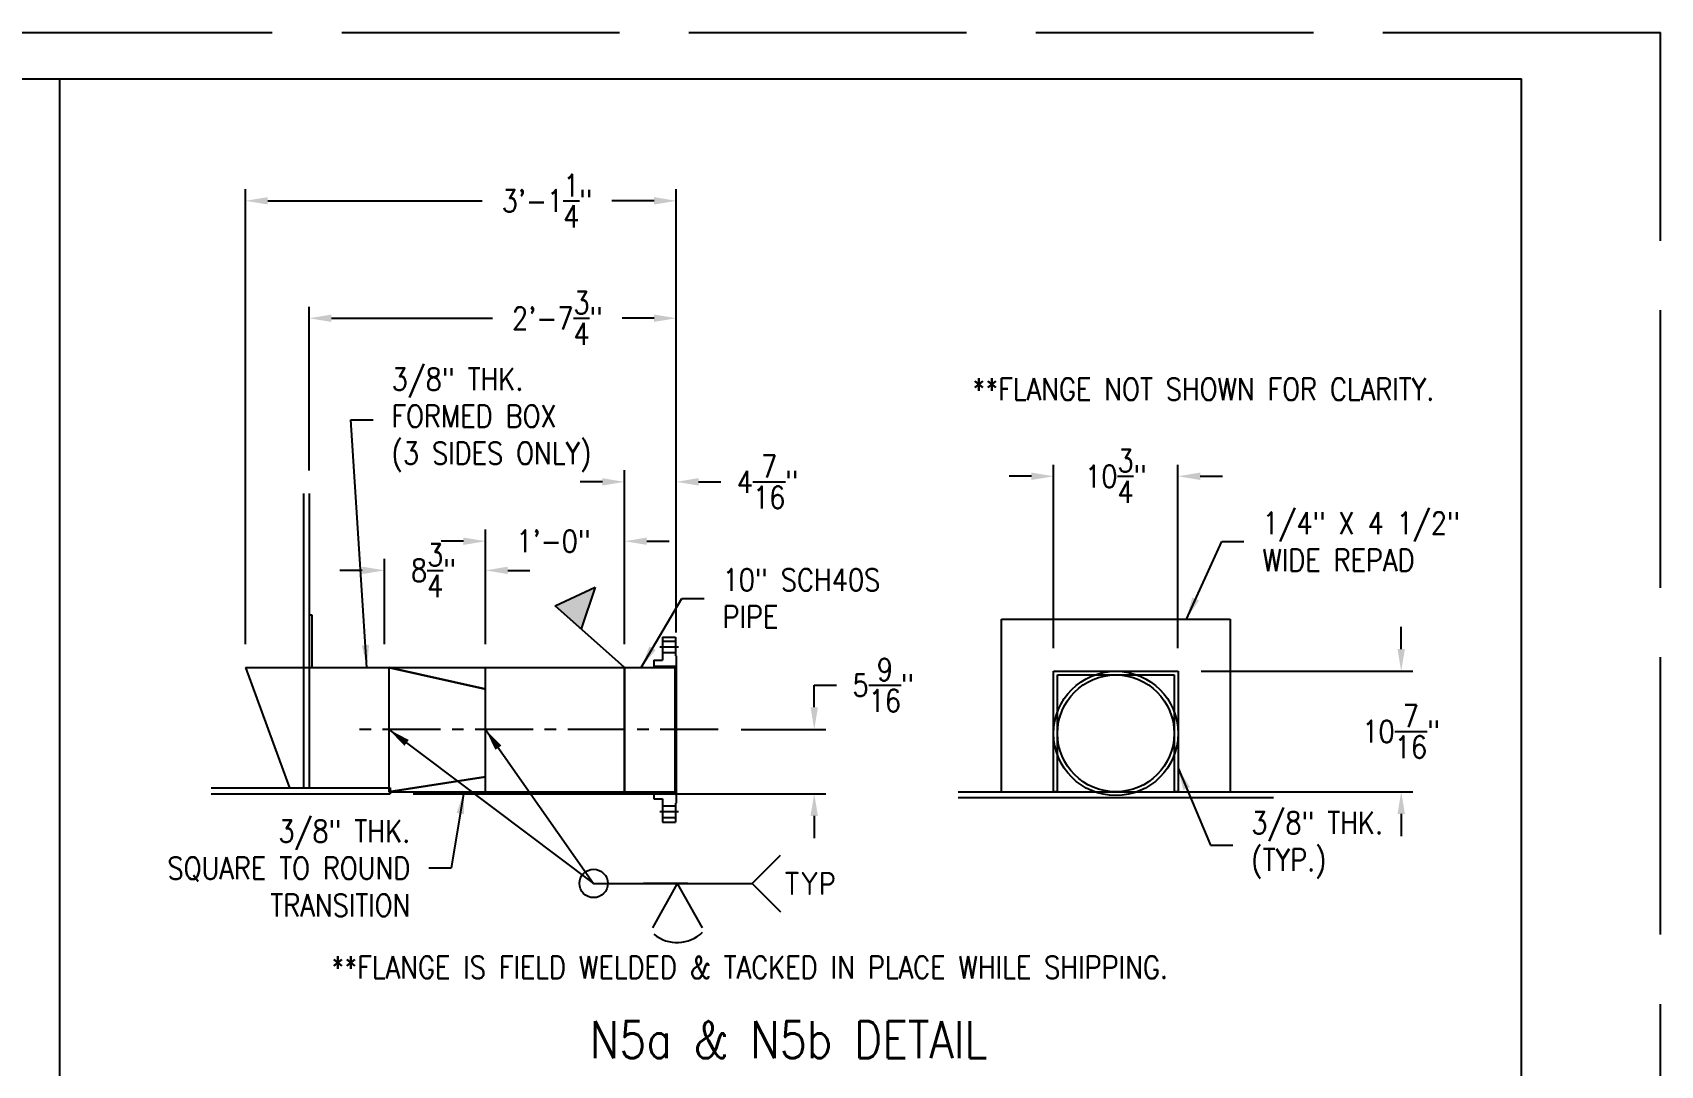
# Model space of a CAD drawing. Extents: x -36 to 1116, y 36 to 900.
# Drawn here: x 693.8 to 1116, y 632.1 to 900 of the extents above; entities that cross this region are included whole.
import ezdxf
from ezdxf.enums import TextEntityAlignment as Align

# ---------------------------------------------------------------- set-up
doc = ezdxf.new("R2010")
doc.units = 0
doc.header["$LTSCALE"] = 12
doc.header["$MEASUREMENT"] = 0
doc.header["$PDMODE"] = 33
doc.header["$PDSIZE"] = -0.5
doc.linetypes.add('AM_ISO02W050', pattern=[7.5, 6, -1.5])
doc.linetypes.add('CENTER', pattern=[2, 1.25, -0.25, 0.25, -0.25])
doc.layers.get('0').update_dxf_attribs({"linetype": 'CONTINUOUS'})
doc.layers.get('Defpoints').update_dxf_attribs({"linetype": 'CONTINUOUS'})
for name, color, linetype in [('10 PIPE', 7, 'CONTINUOUS'), ('10-150-RFSO', 14, 'CONTINUOUS'), ('CENTER', 6, 'CENTER'), ('DIM', 1, 'CONTINUOUS'), ('EXTERNALS', 3, 'CONTINUOUS'), ('HATCH', 11, 'CONTINUOUS'), ('REPAD', 7, 'CONTINUOUS'), ('SHELL', 40, 'CONTINUOUS')]:
    doc.layers.add(name, color=color, linetype=linetype)
doc.layers.add('AM_0', color=7, linetype='CONTINUOUS', lineweight=30)
doc.styles.add('ISOCP', font='ISOCP.SHX')
doc.styles.add('ROMANS', font='ROMANS.shx', dxfattribs={"width": 0.85, "height": 5.76})
doc.styles.get("Standard").update_dxf_attribs({"font": 'sanss___.ttf'})
doc.dimstyles.get("Standard").update_dxf_attribs({"dimtxt": 0.18, "dimasz": 0.18, "dimexe": 0.18, "dimexo": 0.0625, "dimgap": 0.09, "dimtad": 0, "dimtih": 1, "dimtoh": 1, "dimdec": 4, "dimzin": 0, "dimdsep": 46, "dimtxsty": 'Standard', "dimcen": 0.09, "dimadec": 0, "dimazin": 0, "dimtfac": 1, "dimtdec": 4, "dimtofl": 0, "dimtmove": 0, "dimatfit": 3, "dimfxl": 1, "dimtolj": 1, "dimtzin": 0, "dimarcsym": 0})

# ---------------------------------------------------------------- blocks, each defined once
blk = doc.blocks.new('*D207')
at = {"layer": 'Defpoints', "color": 0, "transparency": 16777216}
for p in [(860.77, 856.35), (749.06, 735.33), (860.77, 738.33)]:
    blk.add_point(p, dxfattribs=at)
at = {"layer": 'DIM', "color": 0, "lineweight": -2, "transparency": 16777216}
for p, q in [((749.06, 741.33), (749.06, 859.35)), ((860.77, 744.33), (860.77, 859.35)), ((754.82, 856.35), (810.43, 856.35)), ((855.01, 856.35), (844.04, 856.35))]:
    blk.add_line(p, q, dxfattribs=at)
at = {"layer": 'DIM', "color": 0, "transparency": 16777216}
for points in [[(754.82, 857.31), (754.82, 855.39), (749.06, 856.35)], [(855.01, 857.31), (855.01, 855.39), (860.77, 856.35)]]:
    blk.add_solid(points, dxfattribs=at)
at = {"layer": 'DIM', "color": 0, "transparency": 16777216, "insert": (827.24, 856.35), "char_height": 5.76, "attachment_point": 5, "style": 'ROMANS'}
blk.add_mtext('\\A1;3\'-1{\\H1x;\\S1/4;}"', dxfattribs=at)
blk = doc.blocks.new('*D208')
at = {"layer": 'Defpoints', "color": 0, "transparency": 16777216}
for p in [(871.6, 719.2), (896.54, 719.2), (786.56, 702.56)]:
    blk.add_point(p, dxfattribs=at)
at = {"layer": 'DIM', "color": 0, "lineweight": -2, "transparency": 16777216}
for p, q in [((896.54, 724.96), (896.54, 730.72)), ((896.54, 730.72), (902.3, 730.72)), ((877.6, 719.2), (899.54, 719.2)), ((792.56, 702.56), (899.54, 702.56)), ((896.54, 696.8), (896.54, 691.04))]:
    blk.add_line(p, q, dxfattribs=at)
at = {"layer": 'DIM', "color": 0, "transparency": 16777216}
for points in [[(895.58, 724.96), (897.5, 724.96), (896.54, 719.2)], [(895.58, 696.8), (897.5, 696.8), (896.54, 702.56)]]:
    blk.add_solid(points, dxfattribs=at)
at = {"layer": 'DIM', "color": 0, "transparency": 16777216, "insert": (914.44, 730.72), "char_height": 5.76, "attachment_point": 5, "style": 'ROMANS'}
blk.add_mtext('\\A1;5{\\H1x;\\S9/16;}"', dxfattribs=at)
blk = doc.blocks.new('*D209')
at = {"layer": 'Defpoints', "color": 0, "transparency": 16777216}
for p in [(860.77, 825.89), (765.56, 780.43), (860.77, 738.33)]:
    blk.add_point(p, dxfattribs=at)
at = {"layer": 'DIM', "color": 0, "lineweight": -2, "transparency": 16777216}
for p, q in [((765.56, 786.43), (765.56, 828.89)), ((860.77, 744.33), (860.77, 828.89)), ((771.32, 825.89), (813.1, 825.89)), ((855.01, 825.89), (846.71, 825.89))]:
    blk.add_line(p, q, dxfattribs=at)
at = {"layer": 'DIM', "color": 0, "transparency": 16777216}
for points in [[(771.32, 826.85), (771.32, 824.93), (765.56, 825.89)], [(855.01, 826.85), (855.01, 824.93), (860.77, 825.89)]]:
    blk.add_solid(points, dxfattribs=at)
at = {"layer": 'DIM', "color": 0, "transparency": 16777216, "insert": (829.9, 825.89), "char_height": 5.76, "attachment_point": 5, "style": 'ROMANS'}
blk.add_mtext('\\A1;2\'-7{\\H1x;\\S3/4;}"', dxfattribs=at)
blk = doc.blocks.new('*D234')
at = {"layer": 'Defpoints', "color": 0, "transparency": 16777216}
for p in [(847.36, 783.45), (847.36, 735.33), (860.77, 738.33)]:
    blk.add_point(p, dxfattribs=at)
at = {"layer": 'DIM', "color": 0, "lineweight": -2, "transparency": 16777216}
for p, q in [((847.36, 741.33), (847.36, 786.45)), ((860.77, 744.33), (860.77, 786.45)), ((841.6, 783.45), (835.84, 783.45)), ((866.53, 783.45), (872.29, 783.45))]:
    blk.add_line(p, q, dxfattribs=at)
at = {"layer": 'DIM', "color": 0, "transparency": 16777216}
for points in [[(841.6, 784.41), (841.6, 782.49), (847.36, 783.45)], [(866.53, 784.41), (866.53, 782.49), (860.77, 783.45)]]:
    blk.add_solid(points, dxfattribs=at)
at = {"layer": 'DIM', "color": 0, "transparency": 16777216, "insert": (884.43, 783.45), "char_height": 5.76, "attachment_point": 5, "style": 'ROMANS'}
blk.add_mtext('\\A1;4{\\H1x;\\S7/16;}"', dxfattribs=at)
blk = doc.blocks.new('*D235')
at = {"layer": 'Defpoints', "color": 0, "transparency": 16777216}
for p in [(811.3, 768.05), (811.3, 735.33), (847.36, 735.33)]:
    blk.add_point(p, dxfattribs=at)
at = {"layer": 'DIM', "color": 0, "lineweight": -2, "transparency": 16777216}
for p, q in [((811.3, 741.33), (811.3, 771.05)), ((847.36, 741.33), (847.36, 771.05)), ((805.54, 768.05), (799.78, 768.05)), ((853.12, 768.05), (858.88, 768.05))]:
    blk.add_line(p, q, dxfattribs=at)
at = {"layer": 'DIM', "color": 0, "transparency": 16777216}
for points in [[(805.54, 769.01), (805.54, 767.09), (811.3, 768.05)], [(853.12, 769.01), (853.12, 767.09), (847.36, 768.05)]]:
    blk.add_solid(points, dxfattribs=at)
at = {"layer": 'DIM', "color": 0, "transparency": 16777216, "insert": (828.94, 768.05), "char_height": 5.76, "attachment_point": 5, "style": 'ROMANS'}
blk.add_mtext('\\A1;1\'-0"', dxfattribs=at)
blk = doc.blocks.new('*D236')
at = {"layer": 'Defpoints', "color": 0, "transparency": 16777216}
for p in [(785.06, 760.49), (785.06, 735.33), (811.3, 735.33)]:
    blk.add_point(p, dxfattribs=at)
at = {"layer": 'DIM', "color": 0, "lineweight": -2, "transparency": 16777216}
for p, q in [((779.3, 760.49), (773.54, 760.49)), ((785.06, 741.33), (785.06, 763.49)), ((811.3, 741.33), (811.3, 763.49)), ((817.06, 760.49), (822.82, 760.49))]:
    blk.add_line(p, q, dxfattribs=at)
at = {"layer": 'DIM', "color": 0, "transparency": 16777216}
for points in [[(779.3, 761.45), (779.3, 759.53), (785.06, 760.49)], [(817.06, 761.45), (817.06, 759.53), (811.3, 760.49)]]:
    blk.add_solid(points, dxfattribs=at)
at = {"layer": 'DIM', "color": 0, "transparency": 16777216, "insert": (797.82, 760.49), "char_height": 5.76, "attachment_point": 5, "style": 'ROMANS'}
blk.add_mtext('\\A1;8{\\H1x;\\S3/4;}"', dxfattribs=at)
blk = doc.blocks.new('*D237')
at = {"layer": 'Defpoints', "color": 0, "transparency": 16777216}
for p in [(990.88, 784.89), (958.63, 734.33), (990.88, 734.33)]:
    blk.add_point(p, dxfattribs=at)
at = {"layer": 'DIM', "color": 0, "lineweight": -2, "transparency": 16777216}
for p, q in [((958.63, 740.33), (958.63, 787.89)), ((990.88, 740.33), (990.88, 787.89)), ((952.87, 784.89), (947.11, 784.89)), ((996.64, 784.89), (1002.4, 784.89))]:
    blk.add_line(p, q, dxfattribs=at)
at = {"layer": 'DIM', "color": 0, "transparency": 16777216}
for points in [[(952.87, 785.85), (952.87, 783.93), (958.63, 784.89)], [(996.64, 785.85), (996.64, 783.93), (990.88, 784.89)]]:
    blk.add_solid(points, dxfattribs=at)
at = {"layer": 'DIM', "color": 0, "transparency": 16777216, "insert": (974.76, 784.89), "char_height": 5.76, "attachment_point": 5, "style": 'ROMANS'}
blk.add_mtext('\\A1;10{\\H1x;\\S3/4;}"', dxfattribs=at)
blk = doc.blocks.new('*D238')
at = {"layer": 'Defpoints', "color": 0, "transparency": 16777216}
for p in [(990.88, 734.33), (990.88, 703.06), (1048.77, 703.06)]:
    blk.add_point(p, dxfattribs=at)
at = {"layer": 'DIM', "color": 0, "lineweight": -2, "transparency": 16777216}
for p, q in [((1048.77, 740.09), (1048.77, 745.85)), ((996.88, 734.33), (1051.77, 734.33)), ((996.88, 703.06), (1051.77, 703.06)), ((1048.77, 697.3), (1048.77, 691.54))]:
    blk.add_line(p, q, dxfattribs=at)
at = {"layer": 'DIM', "color": 0, "transparency": 16777216}
for points in [[(1047.81, 740.09), (1049.73, 740.09), (1048.77, 734.33)], [(1047.81, 697.3), (1049.73, 697.3), (1048.77, 703.06)]]:
    blk.add_solid(points, dxfattribs=at)
at = {"layer": 'DIM', "color": 0, "transparency": 16777216, "insert": (1048.77, 718.69), "char_height": 5.76, "attachment_point": 5, "style": 'ROMANS'}
blk.add_mtext('\\A1;10{\\H1x;\\S7/16;}"', dxfattribs=at)
blk = doc.blocks.new('A$C0E4B500F')
at = {"layer": 'HATCH'}
blk.add_hatch(color=3, dxfattribs=at).paths.add_polyline_path([(10.5, 19.5), (0, 24), (0, 15)])
at = {"layer": 'DIM'}
for p, q in [((0, 0), (0, 24)), ((0, 24), (10.5, 19.5)), ((10.5, 19.5), (0, 15))]:
    blk.add_line(p, q, dxfattribs=at)

msp = doc.modelspace()

# ---------------------------------------------------------------- linework, layer by layer
for p, q in [((-24, 888), (1080, 888)), ((700.83486, 888), (700.83486, 72)), ((1080, 72), (1080, 888))]:
    msp.add_line(p, q)
at = {"layer": '10 PIPE'}
for p, q in [((786.22342, 735.32871), (847.36496, 735.32871)), ((786.22348, 735.32871), (786.22348, 703.07871)), ((811.30239, 703.07871), (811.30239, 735.32871)), ((847.29396, 735.32871), (860.39534, 735.32872)), ((860.39534, 735.32871), (860.39534, 703.07871)), ((786.22342, 703.07871), (847.36496, 703.07871)), ((847.29396, 703.07871), (860.39534, 703.07871))]:
    msp.add_line(p, q, dxfattribs=at)
for radius in [16.125, 15.1455]:
    msp.add_circle((974.75914, 718.20356), radius, dxfattribs=at)
at = {"layer": '10-150-RFSO'}
for p, q in [((857.20784, 743.20371), (857.20784, 737.20371)), ((857.20784, 743.20371), (860.58284, 743.20371)), ((860.58284, 743.20371), (860.58284, 738.32871)), ((860.58284, 742.07871), (857.20784, 742.07871)), ((860.58284, 739.07871), (857.20784, 739.07871)), ((854.95784, 737.20371), (857.20784, 737.20371)), ((854.95784, 737.20371), (854.95784, 735.32871)), ((860.77034, 735.52371), (854.95784, 735.52371)), ((860.58284, 738.32871), (860.77034, 738.32871)), ((860.77034, 738.32871), (860.77034, 700.07871)), ((854.95784, 703.07871), (854.95784, 701.20371)), ((860.77034, 702.88371), (854.95784, 702.88371)), ((854.95784, 701.20371), (857.20784, 701.20371)), ((857.20784, 701.20371), (857.20784, 695.20371)), ((860.58284, 699.32871), (857.20784, 699.32871)), ((860.58284, 700.07871), (860.58284, 695.20371)), ((860.58284, 700.07871), (860.77034, 700.07871)), ((860.58284, 696.32871), (857.20784, 696.32871)), ((857.20784, 695.20371), (860.58284, 695.20371))]:
    msp.add_line(p, q, dxfattribs=at)
at = {"layer": 'AM_0'}
for p, q in [((811.3526, 729.71251), (786.22342, 735.32872)), ((847.29396, 703.07871), (847.36496, 735.32871)), ((786.22348, 703.07873), (811.30239, 706.90837))]:
    msp.add_line(p, q, dxfattribs=at)
at = {"layer": 'CENTER'}
for p, q in [((861.32686, 740.57871), (856.46383, 740.57871)), ((871.60442, 719.20371), (776.15908, 719.20371)), ((861.32686, 697.82871), (856.46383, 697.82871))]:
    msp.add_line(p, q, dxfattribs=at)
at = {"layer": 'Defpoints', "linetype": 'AM_ISO02W050'}
for p in [(-36, 900), (1116, 36)]:
    msp.add_line(p, (1116, 900), dxfattribs=at)
at = {"layer": 'DIM', "linetype": 'Continuous'}
for p, q in [((880.44895, 679.28086), (887.82175, 686.65366)), ((839.31858, 679.28086), (880.44895, 679.28086)), ((863.79235, 679.28086), (852.27235, 679.28086)), ((854.68731, 667.76086), (861.12045, 679.28086)), ((867.55359, 667.76086), (861.12045, 679.28086)), ((880.44895, 679.28086), (887.82175, 671.90806))]:
    msp.add_line(p, q, dxfattribs=at)
msp.add_circle((839.31858, 679.28086), 3.6839, dxfattribs=at)
msp.add_arc((860.97835, 673.3869), 9.44307, 230.0490708, 314.5560947, dxfattribs=at)
at = {"layer": 'EXTERNALS'}
for p, q in [((749.06479, 735.32871), (786.22342, 735.32871)), ((749.06479, 735.32871), (760.44632, 704.05821)), ((958.63414, 734.32856), (990.88414, 734.32856)), ((958.63414, 703.05806), (958.63414, 734.32856)), ((959.61364, 733.34906), (989.90464, 733.34906)), ((959.61364, 703.05806), (959.61364, 733.34906)), ((989.90464, 733.34906), (989.90464, 703.05806)), ((990.88414, 734.32856), (990.88414, 703.05806)), ((959.61364, 703.05806), (958.63414, 703.05806)), ((990.88414, 703.05806), (989.90464, 703.05806))]:
    msp.add_line(p, q, dxfattribs=at)
at = {"layer": 'REPAD'}
for p, q in [((766.31479, 748.82871), (765.56479, 748.82871)), ((766.31479, 735.32871), (766.31479, 748.82871)), ((945.13414, 703.05806), (945.13414, 747.82856)), ((945.13414, 747.82856), (1004.38414, 747.82856)), ((1004.38414, 747.82856), (1004.38414, 703.05806))]:
    msp.add_line(p, q, dxfattribs=at)
at = {"layer": 'SHELL'}
for p, q in [((764.06479, 780.42833), (764.06479, 704.05821)), ((765.56479, 780.42833), (765.56479, 704.05821)), ((764.06479, 763.8734), (764.06479, 735.32871)), ((765.56479, 763.8734), (765.56479, 735.32871)), ((740.15908, 704.05821), (786.56479, 704.05821)), ((740.15908, 702.55821), (786.56479, 702.55821)), ((786.56479, 704.05821), (786.56479, 702.55821)), ((786.56479, 704.05821), (786.56479, 702.55821)), ((933.84129, 701.55806), (1015.67698, 701.55806)), ((933.86879, 703.05806), (1015.64948, 703.05806))]:
    msp.add_line(p, q, dxfattribs=at)

# ---------------------------------------------------------------- block references
at = {"rotation": 48.31329532466022}
msp.add_blockref('A$C0E4B500F', (847.29396, 735.32871), dxfattribs=at)

# ---------------------------------------------------------------- texts
at = {"layer": 'DIM', "style": 'ROMANS', "width": 0.85}
for s, height, p in [('**FLANGE NOT SHOWN FOR CLARITY.', 5.76, (997.46311, 804.59906)), ('**FLANGE IS FIELD WELDED & TACKED IN PLACE WHILE SHIPPING.', 5.76, (879.8121, 654.64326)), ('N5a & N5b DETAIL', 9.6, (889.88409, 633.98302))]:
    msp.add_text(s, height=height, dxfattribs=at).set_placement(p, align=Align.CENTER)
at = {"layer": 'DIM'}
for s, insert, char_height, attachment_point, style in [('3/8" THK.\\PFORMED BOX\\P(3 SIDES ONLY)', (786.93576, 799.53007), 5.76, 4, 'ROMANS'), ('1/4" X 4 1/2"\\PWIDE REPAD', (1012.79381, 767.93918), 5.76, 4, 'ROMANS'), ('10" SCH40S\\PPIPE', (872.77023, 753.22964), 5.76, 4, 'ROMANS'), ('3/8" THK.\\PSQUARE TO ROUND\\PTRANSITION', (791.77915, 683.22237), 5.76, 6, 'ROMANS'), ('3/8" THK.\\P(TYP.)', (1009.88398, 689.24078), 5.76, 4, 'ROMANS'), ('TYP', (888.65751, 679.28086), 6, 4, 'ISOCP')]:
    msp.add_mtext(s, dxfattribs=dict(at, insert=insert, char_height=char_height, attachment_point=attachment_point, style=style))

# ---------------------------------------------------------------- dimensions: what is measured, and where the dimension line sits
for base, p1, p2, picture, middle in [((860.77034, 856.35436), (749.06479, 735.32871), (860.77034, 738.32871), '*D207', (827.23543, 856.35436)), ((860.77034, 825.89326), (765.56479, 780.42833), (860.77034, 738.32871), '*D209', (829.90388, 825.89326)), ((847.36496, 783.45085), (860.77034, 738.32871), (847.36496, 735.32871), '*D234', (884.43434, 783.45085)), ((811.30239, 768.05406), (847.36496, 735.32871), (811.30239, 735.32871), '*D235', (828.94236, 768.05406)), ((785.06479, 760.49073), (811.30239, 735.32871), (785.06479, 735.32871), '*D236', (797.817, 760.49073))]:
    dim = msp.add_linear_dim(base=base, p1=p1, p2=p2, dimstyle='Standard', override={"dimscale": 48, "dimtxt": 5.76, "dimasz": 0.12, "dimexe": 0.0625, "dimexo": 0.125, "dimgap": 0.1, "dimlfac": 0.333333, "dimzin": 3, "dimlunit": 4, "dimpost": '\\X', "dimtxsty": 'ROMANS', "dimcen": 0}, dxfattribs=at)
    dim.commit()
    dim.dimension.update_dxf_attribs({"geometry": picture, "text_midpoint": middle, "dimtype": 160})
dim = msp.add_linear_dim(base=(990.88414, 784.89015), p1=(958.63414, 734.32856), p2=(990.88414, 734.32856), dimstyle='Standard', override={"dimscale": 48, "dimtxt": 5.76, "dimasz": 0.12, "dimexe": 0.0625, "dimexo": 0.125, "dimgap": 0.1, "dimlfac": 0.333333, "dimzin": 3, "dimlunit": 4, "dimpost": '\\X', "dimtxsty": 'ROMANS', "dimcen": 0}, dxfattribs=at)
dim.commit()
dim.dimension.update_dxf_attribs({"geometry": '*D237', "text_midpoint": (974.75914, 784.89015)})
for base, p1, p2, picture, middle in [((1048.76977, 703.05806), (990.88414, 734.32856), (990.88414, 703.05806), '*D238', (1048.76977, 718.69331)), ((896.53592, 719.20371), (786.56479, 702.55821), (871.60442, 719.20371), '*D208', (914.43992, 730.72371))]:
    dim = msp.add_linear_dim(base=base, p1=p1, p2=p2, angle=90, dimstyle='Standard', override={"dimscale": 48, "dimtxt": 5.76, "dimasz": 0.12, "dimexe": 0.0625, "dimexo": 0.125, "dimgap": 0.1, "dimlfac": 0.333333, "dimzin": 3, "dimlunit": 4, "dimpost": '\\X', "dimtxsty": 'ROMANS', "dimcen": 0}, dxfattribs=at)
    dim.commit()
    dim.dimension.update_dxf_attribs({"geometry": picture, "text_midpoint": middle})

# ---------------------------------------------------------------- leaders
at = {"layer": 'DIM', "annotation_type": 0, "has_hookline": 1}
for points, override, hookline_direction, text_width in [([(780.53509, 735.32871), (776.37576, 799.53007), (782.13576, 799.53007)], {"dimscale": 48, "dimtxt": 5.76, "dimasz": 0.12, "dimexe": 0.0625, "dimexo": 0.125, "dimgap": 0.1, "dimlfac": 0.083333, "dimzin": 3, "dimlunit": 4, "dimpost": '\\X', "dimtxsty": 'ROMANS', "dimcen": 0}, 0, 58.05257), ([(993.06113, 747.82856), (1002.23381, 767.93918), (1007.99381, 767.93918)], {"dimscale": 48, "dimtxt": 5.76, "dimasz": 0.12, "dimexe": 0.0625, "dimexo": 0.125, "dimgap": 0.1, "dimlfac": 0.333333, "dimzin": 3, "dimlunit": 4, "dimpost": '\\X', "dimtxsty": 'ROMANS', "dimcen": 0}, 0, 57.58629), ([(851.67318, 735.32871), (862.21023, 753.22964), (867.97023, 753.22964)], {"dimscale": 48, "dimtxt": 5.76, "dimasz": 0.12, "dimexe": 0.0625, "dimexo": 0.125, "dimgap": 0.1, "dimlfac": 0.333333, "dimzin": 3, "dimlunit": 4, "dimpost": '\\X', "dimtxsty": 'ROMANS', "dimcen": 0}, 0, 44.064), ([(990.88414, 709.18809), (999.32398, 689.24078), (1005.08398, 689.24078)], {"dimscale": 48, "dimtxt": 5.76, "dimasz": 0.12, "dimexe": 0.0625, "dimexo": 0.125, "dimgap": 0.1, "dimlfac": 0.083333, "dimzin": 3, "dimlunit": 4, "dimpost": '\\X', "dimtxsty": 'ROMANS', "dimcen": 0}, 0, 37.06971), ([(805.69305, 703.07871), (802.33915, 683.22237), (796.57915, 683.22237)], {"dimscale": 48, "dimtxt": 5.76, "dimasz": 0.12, "dimexe": 0.0625, "dimexo": 0.125, "dimgap": 0.1, "dimlfac": 0.083333, "dimzin": 3, "dimlunit": 4, "dimpost": '\\X', "dimtxsty": 'ROMANS', "dimcen": 0}, 1, 70.87543)]:
    msp.add_leader(points, dimstyle='Standard', override=override, dxfattribs=dict(at, hookline_direction=hookline_direction, text_width=text_width))
at = {"layer": 'DIM'}
for points in [[(786.22348, 719.20371), (839.31858, 679.28086)], [(811.30239, 719.20371), (839.31858, 679.28086)]]:
    msp.add_leader(points, dimstyle='Standard', override={"dimscale": 48, "dimtxt": 5.76, "dimasz": 0.12, "dimexe": 0.0625, "dimexo": 0.125, "dimgap": 0.1, "dimlfac": 0.083333, "dimzin": 3, "dimlunit": 4, "dimpost": '\\X', "dimtxsty": 'ROMANS', "dimcen": 0}, dxfattribs=at)

doc.saveas('drawing.dxf')
